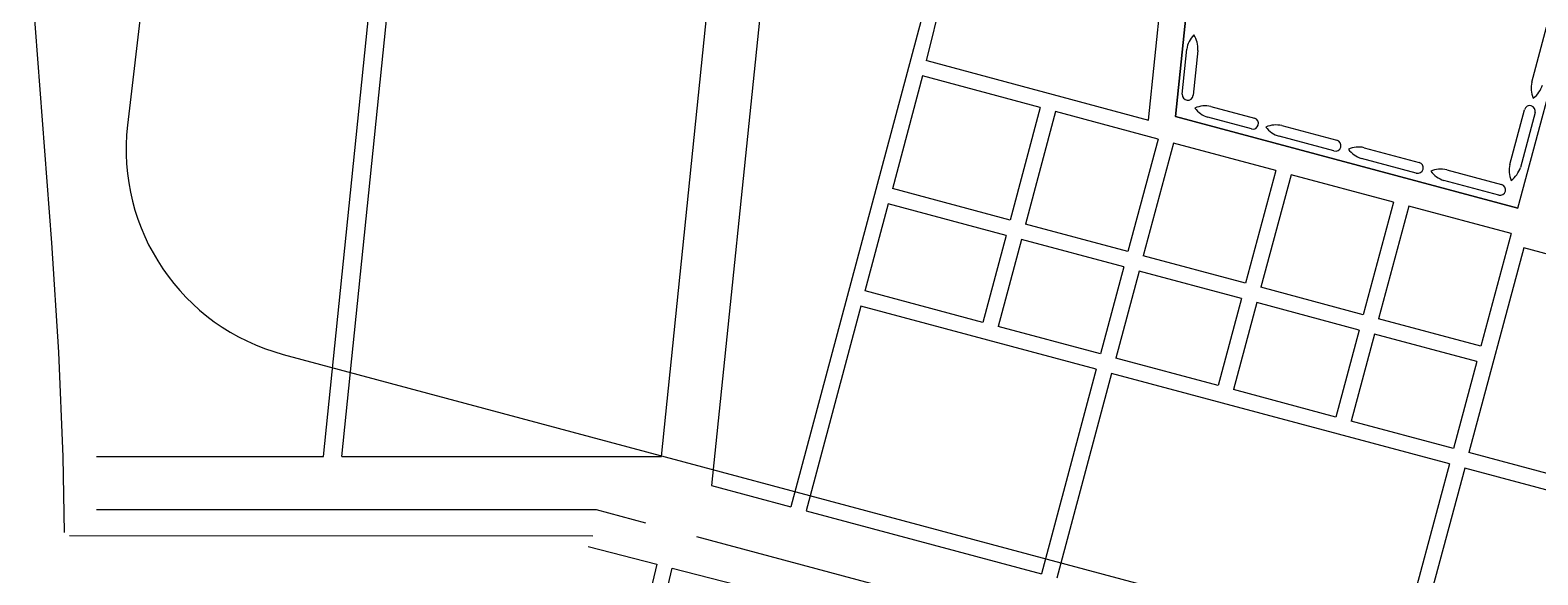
# Model space of a CAD drawing. Header units: millimetres. Extents: x 440090 to 511528, y 3875004 to 3899972.
# Drawn here: x 442739 to 445584, y 3889178 to 3890206 of the extents above; entities that cross this region are included whole.
import ezdxf

# ---------------------------------------------------------------- set-up
doc = ezdxf.new("R2010")
doc.units = ezdxf.units.MM
for name, color, linetype in [('fa3-钢厂作业区－规划', 7, 'Continuous'), ('FA3补充-中作业区规划', 7, 'Continuous'), ('FA3补充-北作业区规划', 7, 'Continuous')]:
    doc.layers.add(name, color=color, linetype=linetype)

msp = doc.modelspace()

# ---------------------------------------------------------------- linework, layer by layer
at = {"layer": 'fa3-钢厂作业区－规划'}
for p, q in [((442738.6, 3890331.447), (442778.957, 3889804.838)), ((442778.957, 3889804.838), (442792.02, 3889598.581)), ((442792.02, 3889598.581), (442800.226, 3889400.72)), ((442800.226, 3889400.72), (442803.01, 3889258.101)), ((443800.611, 3889251.307), (442812.73, 3889251.367))]:
    msp.add_line(p, q, dxfattribs=at)
at = {"layer": 'FA3补充-中作业区规划'}
for p, q in [((442864.124, 3889301.364), (443807.195, 3889301.307)), ((442864.124, 3889301.364), (443807.195, 3889301.307)), ((443807.195, 3889301.307), (443899.968, 3889276.448)), ((443807.195, 3889301.307), (443899.968, 3889276.448)), ((443996.592, 3889250.558), (446410.749, 3888603.687)), ((443996.592, 3889250.558), (446410.749, 3888603.687)), ((443791.941, 3889231.367), (443921.507, 3889197.968)), ((443921.507, 3889197.968), (443867.22, 3888972.382)), ((443896.388, 3888965.363), (443950.624, 3889190.737)), ((443950.624, 3889190.737), (444279.484, 3889106.533))]:
    msp.add_line(p, q, dxfattribs=at)
at = {"layer": 'FA3补充-北作业区规划'}
for p, q in [((444900.713, 3890043.576), (445023.624, 3891240.283)), ((445546.911, 3889870.427), (445857.502, 3891029.569)), ((444962.322, 3890643.42), (444900.713, 3890043.576)), ((443292.246, 3889401.338), (443401.784, 3890467.848)), ((443326.86, 3889401.336), (443436.037, 3890464.33)), ((443930.013, 3889401.299), (444032.897, 3890403.028)), ((444130.95, 3890378.95), (444024.91, 3889346.498)), ((444452.702, 3890345.904), (444174.194, 3889306.497)), ((444430.775, 3890148.16), (444479.833, 3890347.301)), ((444849.727, 3890036.532), (444877.026, 3890302.323)), ((445573.074, 3890108.069), (445600.837, 3890211.681)), ((444430.921, 3890148.751), (444849.727, 3890036.532)), ((444913.109, 3890085.397), (444921.821, 3890170.218)), ((444942.546, 3890168.089), (444933.834, 3890083.269)), ((444423.168, 3890119.77), (444366.071, 3889906.679)), ((444645.325, 3890060.243), (444423.168, 3890119.77)), ((444967.074, 3890062.05), (445049.435, 3890039.982)), ((444645.325, 3890060.243), (444588.385, 3889847.739)), ((444674.303, 3890052.478), (444617.363, 3889839.975)), ((444867.488, 3890000.714), (444674.303, 3890052.478)), ((444900.713, 3890043.576), (445546.911, 3889870.427)), ((445546.911, 3889870.427), (444900.713, 3890043.576)), ((445044.043, 3890019.858), (444961.682, 3890041.926)), ((445531.405, 3889952.555), (445559.167, 3890056.167)), ((445579.291, 3890050.775), (445551.529, 3889947.163)), ((445199.557, 3889978.188), (445095.945, 3890005.951)), ((445101.338, 3890026.075), (445204.949, 3889998.312)), ((444867.488, 3890000.714), (444810.548, 3889788.211)), ((444896.466, 3889992.95), (444839.526, 3889780.446)), ((445089.651, 3889941.186), (444896.466, 3889992.95)), ((445256.852, 3889984.405), (445360.464, 3889956.642)), ((445355.071, 3889936.518), (445251.459, 3889964.281)), ((445089.651, 3889941.186), (445032.711, 3889728.682)), ((445118.629, 3889933.421), (445061.689, 3889720.918)), ((445311.814, 3889881.658), (445118.629, 3889933.421)), ((445510.585, 3889894.848), (445406.973, 3889922.611)), ((445412.366, 3889942.735), (445515.978, 3889914.972)), ((444588.385, 3889847.739), (444366.228, 3889907.266)), ((444358.463, 3889878.288), (444314.307, 3889713.494)), ((444580.62, 3889818.761), (444358.463, 3889878.288)), ((445311.814, 3889881.658), (445254.874, 3889669.154)), ((445340.792, 3889873.893), (445283.852, 3889661.389)), ((445533.977, 3889822.129), (445340.792, 3889873.893)), ((444810.548, 3889788.211), (444617.363, 3889839.975)), ((444580.62, 3889818.761), (444536.621, 3889654.554)), ((444609.598, 3889810.997), (444565.599, 3889646.789)), ((444802.783, 3889759.233), (444609.598, 3889810.997)), ((445533.977, 3889822.129), (445477.037, 3889609.626)), ((445032.711, 3889728.682), (444839.526, 3889780.446)), ((445557.778, 3889795.046), (445454.251, 3889408.676)), ((445765.452, 3889739.4), (445557.778, 3889795.046)), ((444802.783, 3889759.233), (444758.784, 3889595.026)), ((444831.761, 3889751.468), (444787.762, 3889587.261)), ((445024.946, 3889699.705), (444831.761, 3889751.468)), ((445254.874, 3889669.154), (445061.689, 3889720.918)), ((444536.621, 3889654.554), (444314.464, 3889714.081)), ((445024.946, 3889699.705), (444980.947, 3889535.497)), ((445053.924, 3889691.94), (445009.925, 3889527.733)), ((445247.109, 3889640.176), (445053.924, 3889691.94)), ((444306.7, 3889685.103), (444203.172, 3889298.733)), ((444751.02, 3889566.048), (444306.7, 3889685.103)), ((444758.784, 3889595.026), (444565.599, 3889646.789)), ((445247.109, 3889640.176), (445203.11, 3889475.969)), ((445477.037, 3889609.626), (445283.852, 3889661.389)), ((445276.087, 3889632.412), (445232.088, 3889468.204)), ((445469.272, 3889580.648), (445276.087, 3889632.412)), ((444980.947, 3889535.497), (444787.762, 3889587.261)), ((445469.272, 3889580.648), (445425.273, 3889416.44)), ((444751.02, 3889566.048), (444647.492, 3889179.677)), ((444779.997, 3889558.283), (444676.47, 3889171.913)), ((445417.508, 3889387.463), (444779.997, 3889558.283)), ((445203.11, 3889475.969), (445009.925, 3889527.733)), ((445425.273, 3889416.44), (445232.088, 3889468.204)), ((445661.925, 3889353.03), (445454.251, 3889408.676)), ((442864.125, 3889401.364), (443292.246, 3889401.338)), ((443326.86, 3889401.336), (443930.013, 3889401.299)), ((445417.508, 3889387.463), (445313.981, 3889001.092)), ((445446.486, 3889379.698), (445342.959, 3888993.328)), ((445654.16, 3889324.052), (445446.486, 3889379.698)), ((444024.91, 3889346.498), (444174.194, 3889306.497)), ((444203.172, 3889298.733), (444647.492, 3889179.677))]:
    msp.add_line(p, q, dxfattribs=at)
at = {"layer": 'FA3补充-北作业区规划', "linetype": 'Continuous'}
msp.add_line((442978.781, 3890511.293), (442922.427, 3890026.832), dxfattribs=at)
at = {"layer": 'FA3补充-北作业区规划', "color": 5, "linetype": 'Continuous'}
msp.add_line((443216.22, 3889594.244), (446741.656, 3888649.606), dxfattribs=at)
at = {"layer": 'FA3补充-北作业区规划'}
for centre, radius, start, end in [((444969.25, 3890163.815), 47.859, 135.564561, 172.311719), ((444894.806, 3890171.461), 47.859, 355.960045, 32.707205), ((445619.673, 3890097.16), 47.859, 166.824162, 203.571323), ((445547.388, 3890116.529), 47.859, 306.428679, 343.175837), ((444923.472, 3890084.333), 10.417, 174.135882, 354.135882), ((444956.165, 3890015.451), 47.859, 76.824162, 113.571323), ((445569.229, 3890053.471), 10.417, 345, 165), ((444975.534, 3890087.737), 47.859, 216.428679, 253.175837), ((445046.739, 3890029.92), 10.417, 255, 75), ((445090.429, 3889979.476), 47.859, 76.824162, 113.571323), ((445109.797, 3890051.761), 47.859, 216.428679, 253.175837), ((445202.253, 3889988.25), 10.417, 255, 75), ((445245.943, 3889937.806), 47.859, 76.824162, 113.571323), ((445265.311, 3890010.091), 47.859, 216.428679, 253.175837), ((445357.767, 3889946.58), 10.417, 255, 75), ((445578.004, 3889941.646), 47.859, 166.824162, 203.571323), ((445505.718, 3889961.015), 47.859, 306.428679, 343.175837), ((445401.457, 3889896.136), 47.859, 76.824162, 113.571323), ((445420.825, 3889968.421), 47.859, 216.428679, 253.175837), ((445513.281, 3889904.91), 10.417, 255, 75)]:
    msp.add_arc(centre, radius, start, end, dxfattribs=at)
at = {"layer": 'FA3补充-北作业区规划', "color": 5, "linetype": 'Continuous'}
msp.add_arc((443319.748, 3889980.614), 400, 173.364967, 255, dxfattribs=at)

doc.saveas('drawing.dxf')
